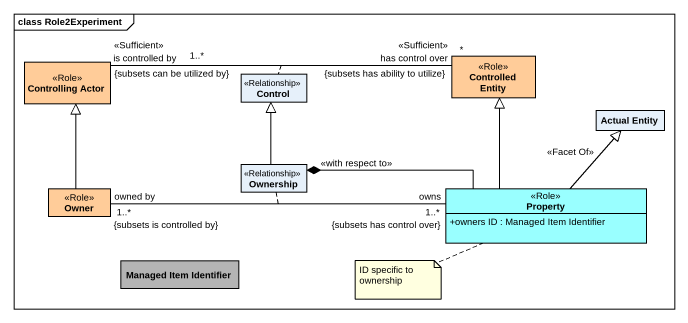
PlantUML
@startuml
mainframe class Role2Experiment
hide circle
hide empty members
skinparam classAttributeIconSize 0
class "Controlling Actor" as Controlling_Actor <<Role>> #FFCC99
class "Control" as Control_ <<Relationship>>
class "Controlled Entity" as Controlled_Entity <<Role>> #FFCC99
class "Actual Entity" as Actual_Entity
class Ownership <<Relationship>>
class Owner <<Role>> #FFCC99
class Property <<Role>> #99FFFF {
  +owners ID : Managed Item Identifier
}
class "Managed Item Identifier" as Managed_Item_Identifier #B4B4B4
Controlling_Actor "is controlled by\n<<Sufficient>>\n1..*\n{subsets can be utilized by}" -right- "has control over\n<<Sufficient>>\n*\n{subsets has ability to utilize}" Controlled_Entity
(Controlling_Actor, Controlled_Entity) .. Control_
Ownership -up-|> Control_
Ownership "<<with respect to>>" *-right- Property
Owner -up-|> Controlling_Actor
Owner "owned by\n1..*\n{subsets is controlled by}" -right- "owns\n1..*\n{subsets has control over}" Property
(Owner, Property) .. Ownership
Property -up-|> Controlled_Entity
Property -up-|> Actual_Entity : <<Facet Of>>
note left of Property : ID specific to ownership
@enduml
